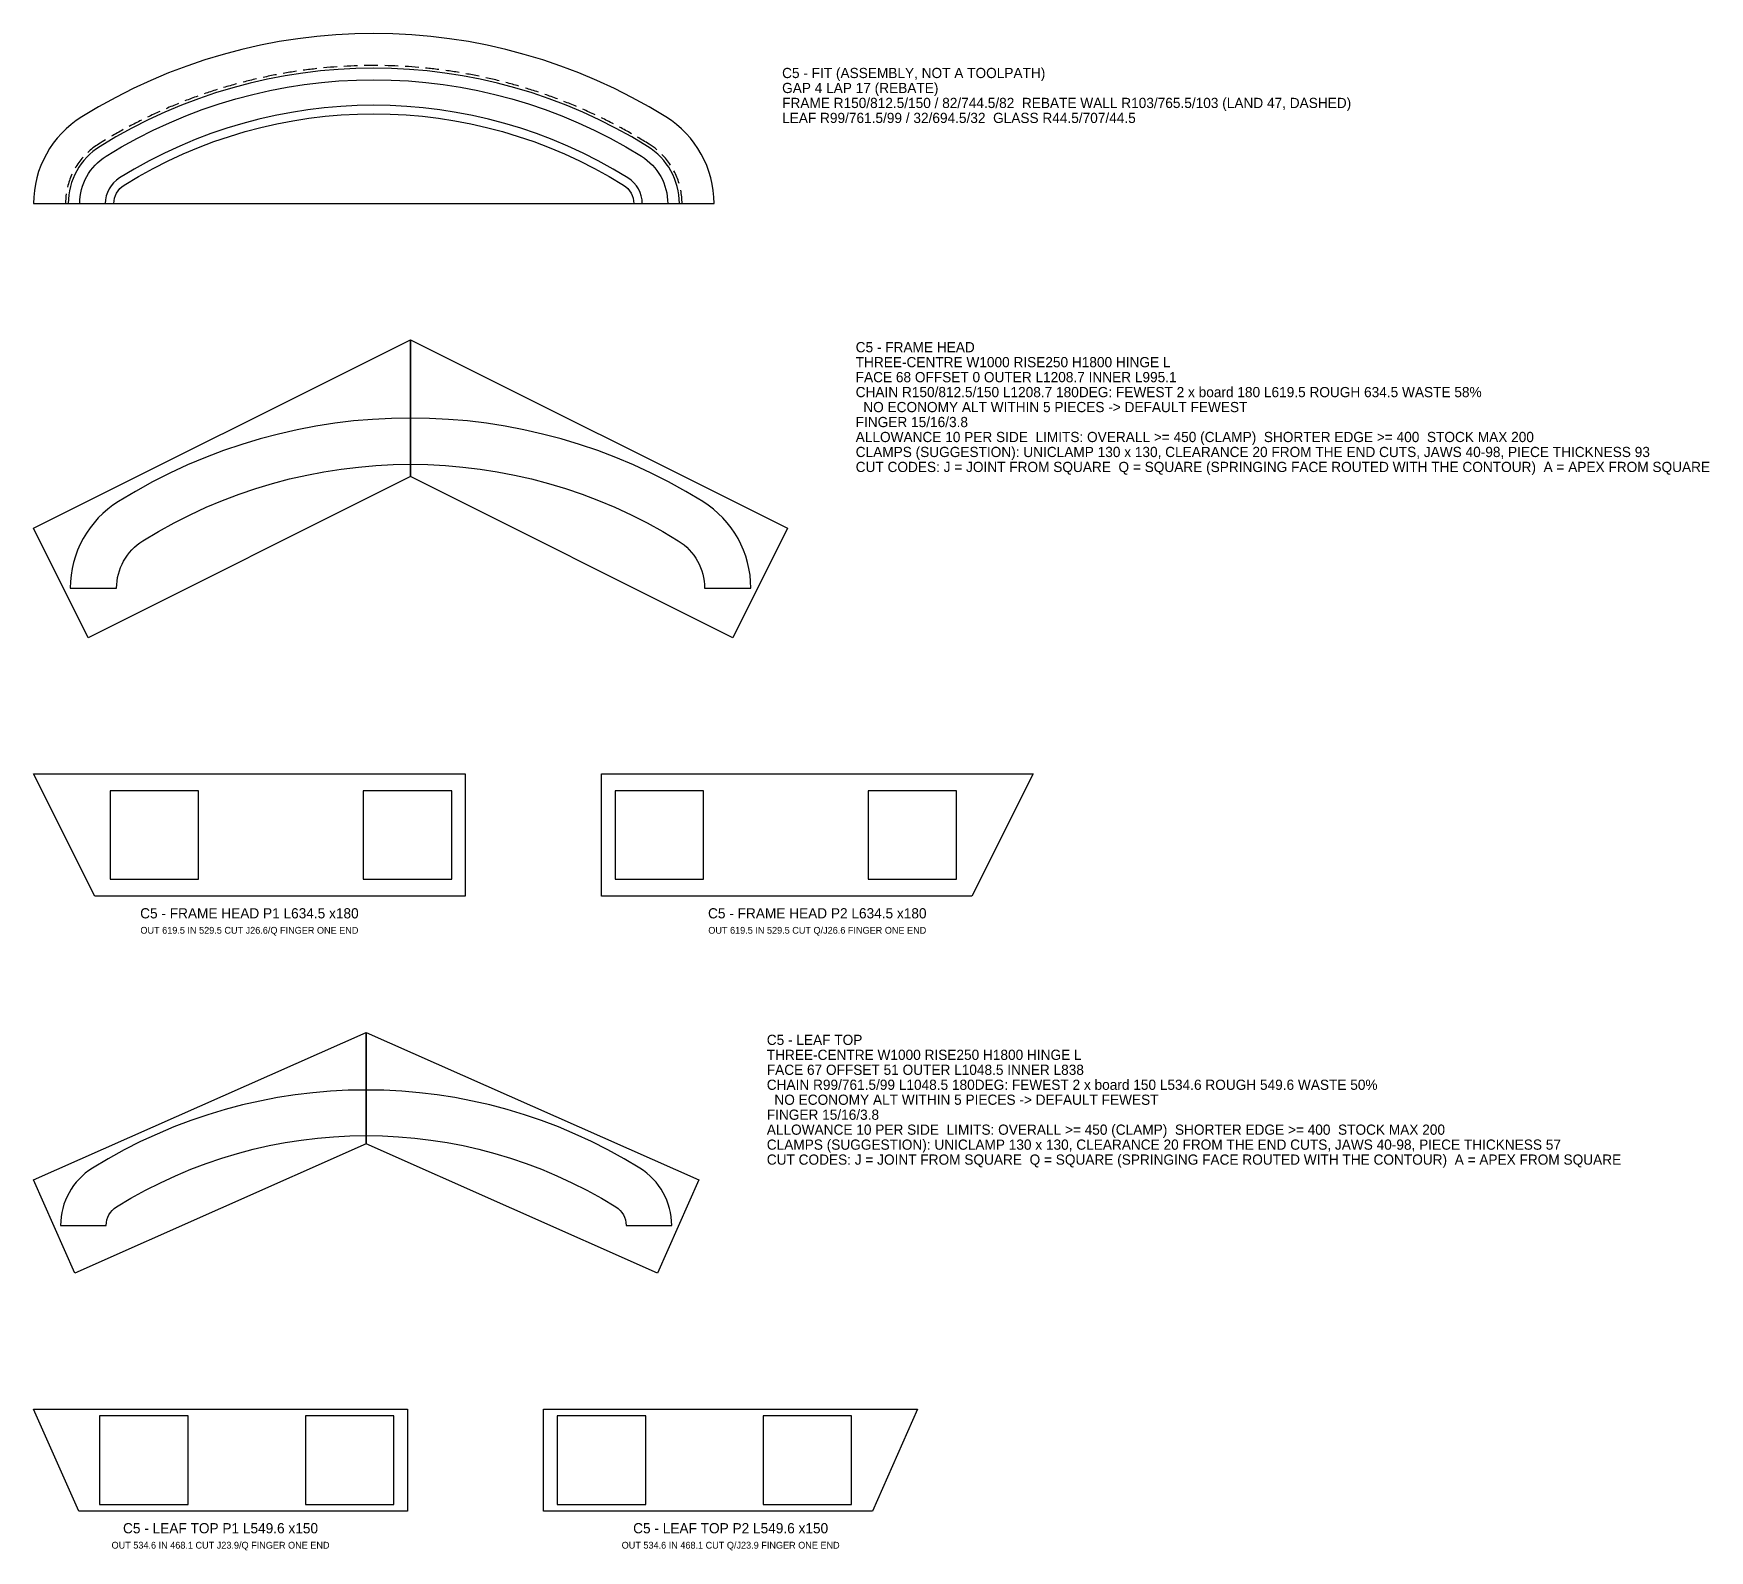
# Model space of a CAD drawing. Extents: x 0 to 2463, y -58 to 2172.
import ezdxf
from ezdxf.enums import TextEntityAlignment as Align

# ---------------------------------------------------------------- set-up
doc = ezdxf.new("R2010")
doc.units = 0
for name, color, linetype in [('ASSEMBLY', 8, 'CONTINUOUS'), ('CLAMPS', 3, 'CONTINUOUS'), ('CONTOUR', 7, 'CONTINUOUS'), ('FINGER', 1, 'CONTINUOUS'), ('FIT', 4, 'CONTINUOUS'), ('PIECES', 5, 'CONTINUOUS'), ('TEXT', 94, 'CONTINUOUS')]:
    doc.layers.add(name, color=color, linetype=linetype)

msp = doc.modelspace()

# ---------------------------------------------------------------- linework, layer by layer
at = {"layer": 'ASSEMBLY'}
for points in [[(554.065815, 1520.53312), (80.498447, 1283.749437), (0, 1444.746331), (554.065815, 1721.779238)], [(1027.633182, 1283.749437), (554.065815, 1520.53312), (554.065815, 1721.779238), (1108.131629, 1444.746331)], [(488.743955, 539.677097), (60.779047, 350), (0, 487.134633), (488.743955, 703.749437)], [(916.708863, 350), (488.743955, 539.677097), (488.743955, 703.749437), (977.487909, 487.134633)]]:
    msp.add_lwpolyline(points, close=True, dxfattribs=at)
at = {"layer": 'CLAMPS'}
for points in [[(112.5, 928.749437), (242.5, 928.749437), (242.5, 1058.749437), (112.5, 1058.749437)], [(484.464413, 928.749437), (614.464413, 928.749437), (614.464413, 1058.749437), (484.464413, 1058.749437)], [(854.464413, 928.749437), (984.464413, 928.749437), (984.464413, 1058.749437), (854.464413, 1058.749437)], [(1226.428826, 928.749437), (1356.428826, 928.749437), (1356.428826, 1058.749437), (1226.428826, 1058.749437)], [(97.048998, 10), (227.048998, 10), (227.048998, 140), (97.048998, 140)], [(399.59576, 10), (529.59576, 10), (529.59576, 140), (399.59576, 140)], [(769.59576, 10), (899.59576, 10), (899.59576, 140), (769.59576, 140)], [(1072.142522, 10), (1202.142522, 10), (1202.142522, 140), (1072.142522, 140)]]:
    msp.add_lwpolyline(points, close=True, dxfattribs=at)
at = {"layer": 'CONTOUR'}
for points in [[(1054.065815, 1356.614702, 0.259126), (983.311098, 1483.973192, 0.285714), (124.820532, 1483.973192, 0.259126), (54.065815, 1356.614702), (122.065815, 1356.614702, -0.259126), (160.74506, 1426.237343, -0.285714), (947.386569, 1426.237343, -0.259126), (986.065815, 1356.614702)], [(937.743955, 420.023901, 0.259126), (891.045841, 504.080505, 0.285714), (86.442068, 504.080505, 0.259126), (39.743955, 420.023901), (106.743955, 420.023901, -0.259126), (121.838294, 447.193712, -0.285714), (855.649615, 447.193712, -0.259126), (870.743955, 420.023901)]]:
    msp.add_lwpolyline(points, format="xyb", close=True, dxfattribs=at)
at = {"layer": 'FINGER'}
for points in [[(554.065815, 1538.614702), (554.065815, 1606.614702)], [(488.743955, 552.023901), (488.743955, 619.023901)]]:
    msp.add_lwpolyline(points, dxfattribs=at)
at = {"layer": 'FIT'}
for points in [[(1000, 1921.779238, 0.259126), (929.245283, 2049.137729, 0.285714), (70.754717, 2049.137729, 0.259126), (0, 1921.779238), (68, 1921.779238, -0.259126), (106.679245, 1991.40188, -0.285714), (893.320755, 1991.40188, -0.259126), (932, 1921.779238)], [(949, 1921.779238, 0.259126), (902.301887, 2005.835842, 0.285714), (97.698113, 2005.835842, 0.259126), (51, 1921.779238), (118, 1921.779238, -0.259126), (133.09434, 1948.94905, -0.285714), (866.90566, 1948.94905, -0.259126), (882, 1921.779238)], [(894.5, 1921.779238, 0.259126), (873.509434, 1959.562257, 0.285714), (126.490566, 1959.562257, 0.259126), (105.5, 1921.779238)]]:
    msp.add_lwpolyline(points, format="xyb", close=True, dxfattribs=at)
for points in [[(416.244791, 2120.183513, 0.006532), (396.395708, 2117.73583)], [(446.121362, 2122.880798, 0.006532), (426.191619, 2121.212682)], [(476.080672, 2124.405447, 0.006532), (456.100875, 2123.51946)], [(506.076714, 2124.755119, 0.006532), (486.077546, 2124.652621)], [(536.063424, 2123.929276, 0.006532), (516.075596, 2124.610425)], [(565.994754, 2121.929186, 0.006532), (546.04896, 2123.392936)], [(595.824737, 2118.757921, 0.006532), (575.951608, 2121.002025)], [(298.480129, 2097.77771, 0.006532), (279.256561, 2092.261219)], [(327.569263, 2105.106223, 0.006532), (308.144319, 2100.347149)], [(356.923193, 2111.289396, 0.006532), (337.326703, 2107.295046)], [(386.496841, 2116.317733, 0.006532), (366.758899, 2113.094242)], [(625.507565, 2114.420352, 0.006532), (605.73762, 2117.441362)], [(654.997656, 2108.923138, 0.006532), (635.361254, 2112.716416)], [(684.249722, 2102.274723, 0.006532), (664.777019, 2106.834443)], [(713.218843, 2094.485315, 0.006532), (693.939741, 2099.804476)], [(213.245771, 2069.041355, 0.006532), (194.801993, 2061.308032)], [(241.274459, 2079.731419, 0.006532), (222.541851, 2072.726661)], [(269.700463, 2089.31511, 0.006532), (250.707791, 2083.049675)], [(741.860531, 2085.566877, 0.006532), (722.804637, 2091.637309)], [(770.130802, 2075.533104, 0.006532), (751.327379, 2082.345486)], [(797.986242, 2064.399405, 0.006532), (779.464167, 2071.943275)], [(158.551837, 2044.409446, 0.006532), (140.770202, 2035.255719)], [(185.657442, 2057.261334, 0.006532), (167.530817, 2048.811321)], [(825.384076, 2052.182878, 0.006532), (807.171791, 2060.446651)], [(852.282228, 2038.902282, 0.006532), (834.407703, 2047.873269)], [(131.970582, 2030.505428, 0.006532), (114.561245, 2020.662044)], [(878.639393, 2024.578014, 0.006532), (861.130076, 2034.242436)], [(904.415094, 2009.232069, 0.006532), (887.297874, 2019.575086)], [(95.584906, 2009.232069, 0.048582), (79.732891, 1997.088822)], [(105.954498, 2015.570631, 0.003969), (95.584906, 2009.232069)], [(916.118571, 2000.756036, 0.035117), (904.415094, 2009.232069)], [(72.76367, 1989.922832, 0.048582), (61.066379, 1973.738945)], [(936.012892, 1978.443004, 0.048582), (923.46281, 1993.974914)], [(56.448482, 1964.873478, 0.048582), (49.891244, 1946.012211)], [(948.661867, 1951.356866, 0.048582), (941.100532, 1969.838505)], [(48.013663, 1936.194056, 0.035117), (47, 1921.779238)], [(953, 1921.779238, 0.048582), (951.064346, 1941.653796)]]:
    msp.add_lwpolyline(points, format="xyb", dxfattribs=at)
at = {"layer": 'PIECES'}
for points in [[(634.464413, 903.749437), (90, 903.749437), (0, 1083.749437), (634.464413, 1083.749437)], [(1378.928826, 903.749437), (834.464413, 903.749437), (834.464413, 1083.749437), (1468.928826, 1083.749437)], [(549.59576, 0), (66.481069, 0), (0, 150), (549.59576, 150)], [(1232.710451, 0), (749.59576, 0), (749.59576, 150), (1299.19152, 150)]]:
    msp.add_lwpolyline(points, close=True, dxfattribs=at)

# ---------------------------------------------------------------- texts
at = {"layer": 'TEXT'}
for s, p in [('C5 - FIT (ASSEMBLY, NOT A TOOLPATH)', (1100, 2106.255119)), ('GAP 4 LAP 17 (REBATE)', (1100, 2084.255119)), ('FRAME R150/812.5/150 / 82/744.5/82  REBATE WALL R103/765.5/103 (LAND 47, DASHED)', (1100, 2062.255119)), ('LEAF R99/761.5/99 / 32/694.5/32  GLASS R44.5/707/44.5', (1100, 2040.255119)), ('C5 - FRAME HEAD', (1208.131629, 1703.279238)), ('THREE-CENTRE W1000 RISE250 H1800 HINGE L', (1208.131629, 1681.279238)), ('CHAIN R150/812.5/150 L1208.7 180DEG: FEWEST 2 x board 180 L619.5 ROUGH 634.5 WASTE 58%', (1208.131629, 1637.279238)), ('FACE 68 OFFSET 0 OUTER L1208.7 INNER L995.1', (1208.131629, 1659.279238)), ('  NO ECONOMY ALT WITHIN 5 PIECES -> DEFAULT FEWEST', (1208.131629, 1615.279238)), ('FINGER 15/16/3.8', (1208.131629, 1593.279238)), ('ALLOWANCE 10 PER SIDE  LIMITS: OVERALL >= 450 (CLAMP)  SHORTER EDGE >= 400  STOCK MAX 200', (1208.131629, 1571.279238)), ('CLAMPS (SUGGESTION): UNICLAMP 130 x 130, CLEARANCE 20 FROM THE END CUTS, JAWS 40-98, PIECE THICKNESS 93', (1208.131629, 1549.279238)), ('CUT CODES: J = JOINT FROM SQUARE  Q = SQUARE (SPRINGING FACE ROUTED WITH THE CONTOUR)  A = APEX FROM SQUARE', (1208.131629, 1527.279238)), ('C5 - LEAF TOP', (1077.487909, 685.249437)), ('THREE-CENTRE W1000 RISE250 H1800 HINGE L', (1077.487909, 663.249437)), ('FACE 67 OFFSET 51 OUTER L1048.5 INNER L838', (1077.487909, 641.249437)), ('CHAIN R99/761.5/99 L1048.5 180DEG: FEWEST 2 x board 150 L534.6 ROUGH 549.6 WASTE 50%', (1077.487909, 619.249437)), ('  NO ECONOMY ALT WITHIN 5 PIECES -> DEFAULT FEWEST', (1077.487909, 597.249437)), ('ALLOWANCE 10 PER SIDE  LIMITS: OVERALL >= 450 (CLAMP)  SHORTER EDGE >= 400  STOCK MAX 200', (1077.487909, 553.249437)), ('FINGER 15/16/3.8', (1077.487909, 575.249437)), ('CLAMPS (SUGGESTION): UNICLAMP 130 x 130, CLEARANCE 20 FROM THE END CUTS, JAWS 40-98, PIECE THICKNESS 57', (1077.487909, 531.249437)), ('CUT CODES: J = JOINT FROM SQUARE  Q = SQUARE (SPRINGING FACE ROUTED WITH THE CONTOUR)  A = APEX FROM SQUARE', (1077.487909, 509.249437))]:
    msp.add_text(s, height=15, dxfattribs=at).set_placement(p)
for s, height, p in [('C5 - FRAME HEAD P1 L634.5 x180', 15, (317.232206, 878.749437)), ('C5 - FRAME HEAD P2 L634.5 x180', 15, (1151.696619, 878.749437)), ('OUT 619.5 IN 529.5 CUT J26.6/Q FINGER ONE END', 10, (317.232206, 853.749437)), ('OUT 619.5 IN 529.5 CUT Q/J26.6 FINGER ONE END', 10, (1151.696619, 853.749437)), ('C5 - LEAF TOP P1 L549.6 x150', 15, (274.79788, -25)), ('C5 - LEAF TOP P2 L549.6 x150', 15, (1024.39364, -25)), ('OUT 534.6 IN 468.1 CUT J23.9/Q FINGER ONE END', 10, (274.79788, -50)), ('OUT 534.6 IN 468.1 CUT Q/J23.9 FINGER ONE END', 10, (1024.39364, -50))]:
    msp.add_text(s, height=height, dxfattribs=at).set_placement(p, align=Align.MIDDLE_CENTER)

doc.saveas('drawing.dxf')
